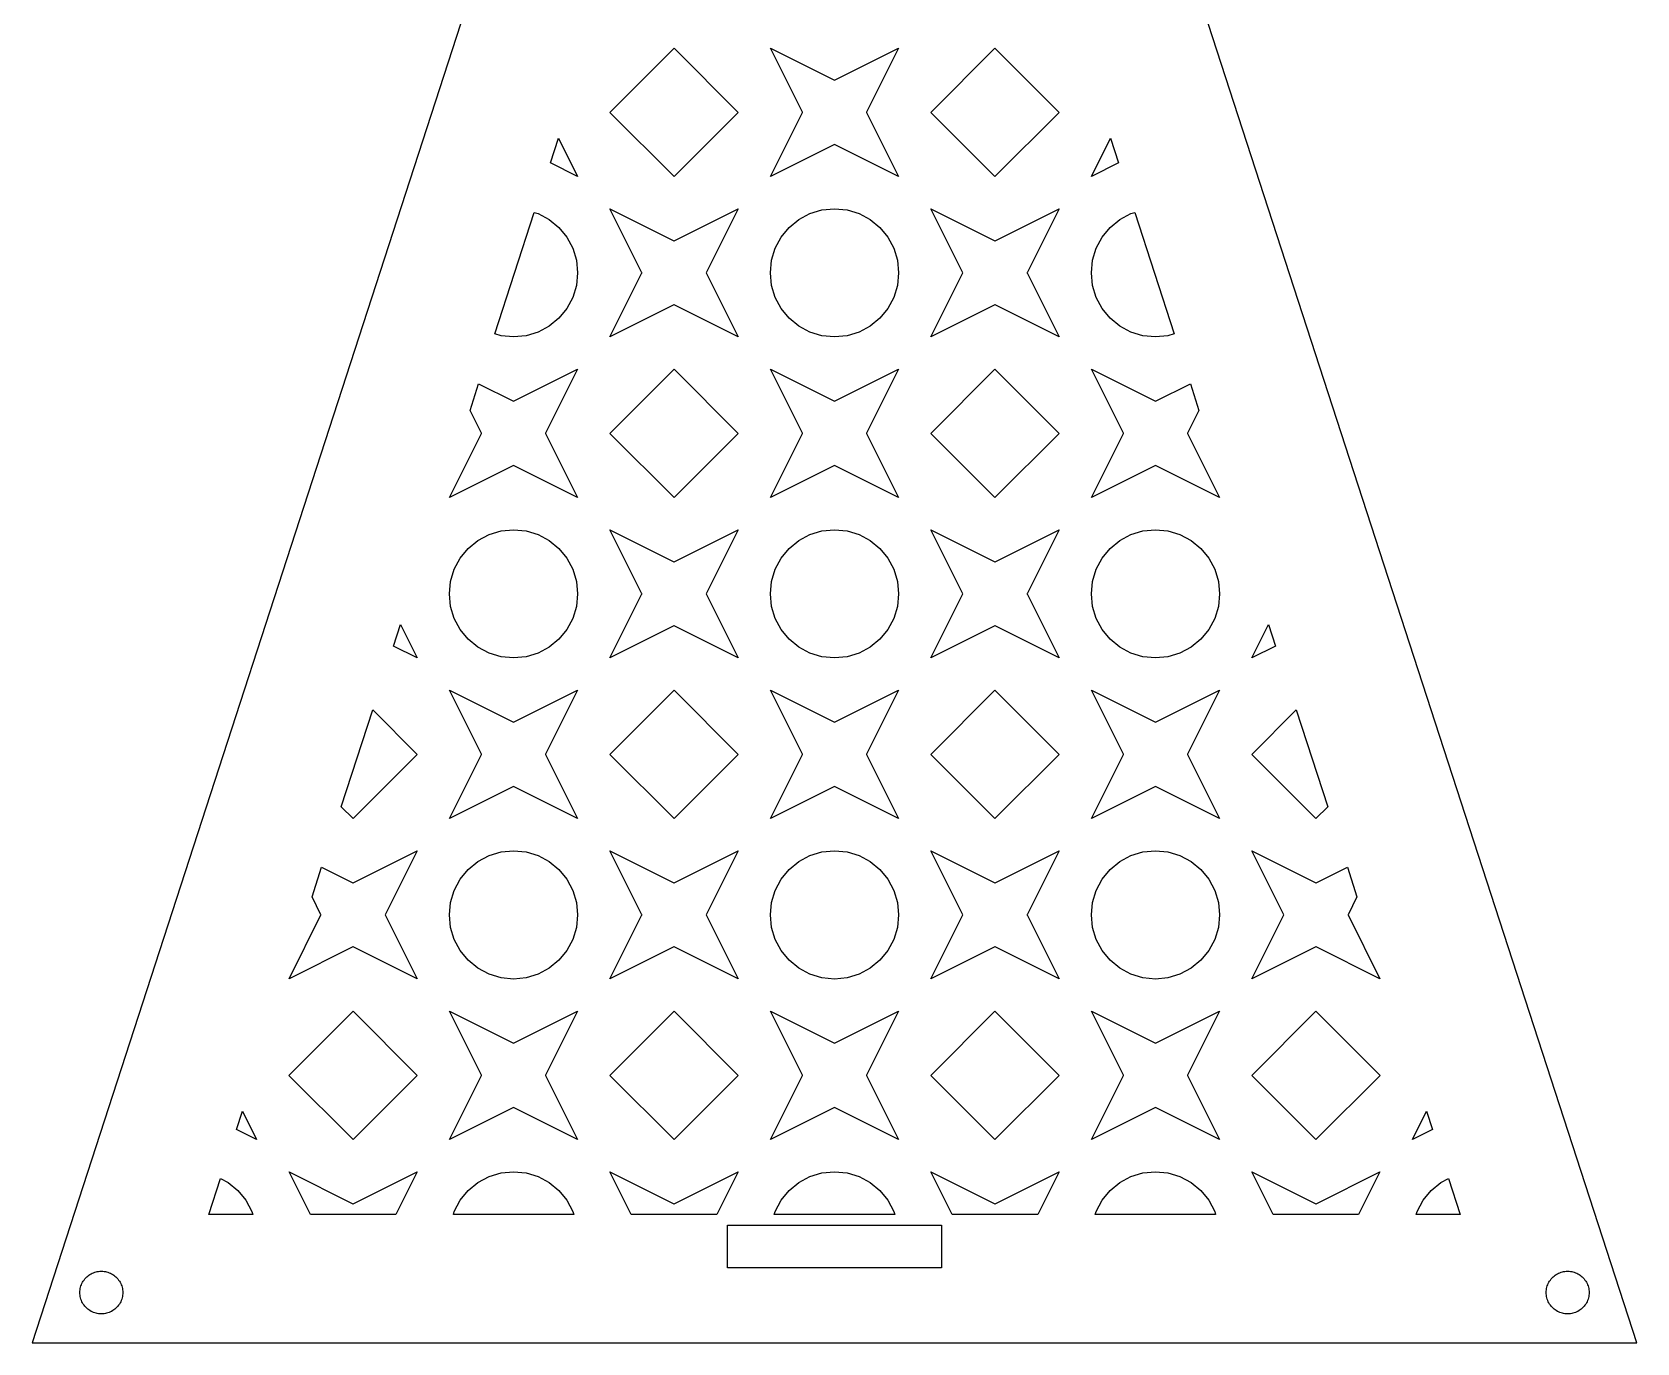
# Model space of a CAD drawing. Header units: metres. Extents: x -75 to 75, y 0 to 231.
# Drawn here: x -75 to 75, y 0 to 122.5 of the extents above; entities that cross this region are included whole.
import ezdxf

# ---------------------------------------------------------------- set-up
doc = ezdxf.new("R2010")
doc.units = ezdxf.units.M

msp = doc.modelspace()

# ---------------------------------------------------------------- linework, layer by layer
for p, q in [((0, 230.826), (-75, 0)), ((75, 0), (0, 230.826)), ((-20.9912, 115), (-15, 120.991)), ((-15, 120.991), (-9.00879, 115)), ((-2.99606, 115.006), (-5.98618, 120.987)), ((-5.98618, 120.987), (-0.006409, 117.997)), ((0.006409, 117.997), (5.98618, 120.987)), ((5.98618, 120.987), (2.99606, 115.006)), ((9.00879, 115), (15, 120.991)), ((15, 120.991), (20.9912, 115)), ((-0.006409, 117.997), (-0.006409, 117.99)), ((-0.006409, 117.99), (0, 117.993)), ((0, 117.993), (0.006409, 117.99)), ((0.006409, 117.99), (0.006409, 117.997)), ((-15, 109.009), (-20.9912, 115)), ((-9.00879, 115), (-15, 109.009)), ((-5.98618, 109.013), (-2.99606, 114.994)), ((-2.98965, 115.006), (-2.99606, 115.006)), ((-2.99606, 114.994), (-2.98965, 114.994)), ((-2.99286, 115), (-2.98965, 115.006)), ((-2.98965, 114.994), (-2.99286, 115)), ((2.99606, 115.006), (2.98965, 115.006)), ((2.98965, 115.006), (2.99286, 115)), ((2.99286, 115), (2.98965, 114.994)), ((2.98965, 114.994), (2.99606, 114.994)), ((2.99606, 114.994), (5.98618, 109.013)), ((15, 109.009), (9.00879, 115)), ((20.9912, 115), (15, 109.009)), ((-26.5498, 110.281), (-25.8007, 112.587)), ((-25.8007, 112.587), (-24.0138, 109.013)), ((24.0138, 109.013), (25.8007, 112.587)), ((25.8007, 112.587), (26.5498, 110.281)), ((-0.006409, 112.003), (-5.98618, 109.013)), ((0, 112.007), (-0.006409, 112.01)), ((-0.006409, 112.01), (-0.006409, 112.003)), ((0.006409, 112.01), (0, 112.007)), ((0.006409, 112.003), (0.006409, 112.01)), ((5.98618, 109.013), (0.006409, 112.003)), ((-24.0138, 109.013), (-26.5498, 110.281)), ((26.5498, 110.281), (24.0138, 109.013)), ((-31.744, 94.2955), (-28.0567, 105.644)), ((-28.0567, 105.644), (-27.7071, 105.538)), ((-27.7071, 105.538), (-26.6698, 104.983)), ((-17.9965, 100.006), (-20.9866, 105.986)), ((-20.9866, 105.986), (-15.0064, 102.996)), ((-14.9936, 102.996), (-9.01337, 105.986)), ((-9.01337, 105.986), (-12.0035, 100.006)), ((-3.32977, 104.984), (-2.29294, 105.538)), ((-2.29294, 105.538), (-1.16959, 105.878)), ((-1.16959, 105.878), (0, 105.993)), ((0, 105.993), (1.16959, 105.879)), ((1.16959, 105.879), (2.29294, 105.538)), ((2.29294, 105.538), (3.33023, 104.983)), ((12.0035, 100.006), (9.01337, 105.986)), ((9.01337, 105.986), (14.9936, 102.996)), ((15.0064, 102.996), (20.9866, 105.986)), ((20.9866, 105.986), (17.9965, 100.006)), ((26.6702, 104.984), (27.7071, 105.538)), ((27.7071, 105.538), (28.0568, 105.644)), ((28.0568, 105.644), (31.7438, 94.296)), ((-26.6698, 104.983), (-25.762, 104.238)), ((-25.762, 104.238), (-25.0159, 103.329)), ((-4.98367, 103.33), (-4.23798, 104.238)), ((-4.23798, 104.238), (-3.32977, 104.984)), ((3.33023, 104.983), (4.23798, 104.238)), ((4.23798, 104.238), (4.98413, 103.329)), ((25.0163, 103.33), (25.762, 104.238)), ((25.762, 104.238), (26.6702, 104.984)), ((-25.0159, 103.329), (-24.4624, 102.293)), ((-24.4624, 102.293), (-24.1219, 101.17)), ((-15.0064, 102.996), (-15.0064, 102.99)), ((-15.0064, 102.99), (-15, 102.993)), ((-15, 102.993), (-14.9936, 102.99)), ((-14.9936, 102.99), (-14.9936, 102.996)), ((-5.87906, 101.17), (-5.53757, 102.293)), ((-5.53757, 102.293), (-4.98367, 103.33)), ((4.98413, 103.329), (5.53757, 102.293)), ((5.53757, 102.293), (5.87814, 101.17)), ((14.9936, 102.996), (14.9936, 102.99)), ((14.9936, 102.99), (15, 102.993)), ((15, 102.993), (15.0064, 102.99)), ((15.0064, 102.99), (15.0064, 102.996)), ((24.1209, 101.17), (24.4624, 102.293)), ((24.4624, 102.293), (25.0163, 103.33)), ((-24.1219, 101.17), (-24.0065, 99.9995)), ((-5.9935, 100), (-5.87906, 101.17)), ((5.87814, 101.17), (5.9935, 99.9995)), ((24.0065, 100), (24.1209, 101.17)), ((-24.0065, 99.9995), (-24.1209, 98.8304)), ((-20.9866, 94.0138), (-17.9965, 99.9936)), ((-17.9901, 100.006), (-17.9965, 100.006)), ((-17.9965, 99.9936), (-17.9901, 99.9936)), ((-17.9933, 100), (-17.9901, 100.006)), ((-17.9901, 99.9936), (-17.9933, 100)), ((-12.0035, 100.006), (-12.0099, 100.006)), ((-12.0099, 100.006), (-12.0067, 100)), ((-12.0067, 100), (-12.0099, 99.9936)), ((-12.0099, 99.9936), (-12.0035, 99.9936)), ((-12.0035, 99.9936), (-9.01337, 94.0138)), ((-5.87814, 98.8304), (-5.9935, 100)), ((5.9935, 99.9995), (5.87906, 98.8304)), ((9.01337, 94.0138), (12.0035, 99.9936)), ((12.0099, 100.006), (12.0035, 100.006)), ((12.0035, 99.9936), (12.0099, 99.9936)), ((12.0067, 100), (12.0099, 100.006)), ((12.0099, 99.9936), (12.0067, 100)), ((17.9965, 100.006), (17.9901, 100.006)), ((17.9901, 100.006), (17.9933, 100)), ((17.9933, 100), (17.9901, 99.9936)), ((17.9901, 99.9936), (17.9965, 99.9936)), ((17.9965, 99.9936), (20.9866, 94.0138)), ((24.1219, 98.8304), (24.0065, 100)), ((-24.4624, 97.7071), (-25.0168, 96.6698)), ((-24.1209, 98.8304), (-24.4624, 97.7071)), ((-5.53757, 97.7071), (-5.87814, 98.8304)), ((-4.98413, 96.6707), (-5.53757, 97.7071)), ((5.53757, 97.7071), (4.98322, 96.6698)), ((5.87906, 98.8304), (5.53757, 97.7071)), ((24.4624, 97.7071), (24.1219, 98.8304)), ((25.0159, 96.6707), (24.4624, 97.7071)), ((-25.0168, 96.6698), (-25.762, 95.762)), ((-15.0064, 97.0039), (-20.9866, 94.0138)), ((-15, 97.0071), (-15.0064, 97.0103)), ((-15.0064, 97.0103), (-15.0064, 97.0039)), ((-14.9936, 97.0103), (-15, 97.0071)), ((-14.9936, 97.0039), (-14.9936, 97.0103)), ((-9.01337, 94.0138), (-14.9936, 97.0039)), ((-4.23798, 95.762), (-4.98413, 96.6707)), ((4.98322, 96.6698), (4.23798, 95.762)), ((14.9936, 97.0039), (9.01337, 94.0138)), ((15, 97.0071), (14.9936, 97.0103)), ((14.9936, 97.0103), (14.9936, 97.0039)), ((15.0064, 97.0103), (15, 97.0071)), ((15.0064, 97.0039), (15.0064, 97.0103)), ((20.9866, 94.0138), (15.0064, 97.0039)), ((25.762, 95.762), (25.0159, 96.6707)), ((-26.6702, 95.0163), (-27.7071, 94.4624)), ((-25.762, 95.762), (-26.6702, 95.0163)), ((-3.33023, 95.0168), (-4.23798, 95.762)), ((-2.29294, 94.4624), (-3.33023, 95.0168)), ((3.32977, 95.0163), (2.29294, 94.4624)), ((4.23798, 95.762), (3.32977, 95.0163)), ((26.6698, 95.0168), (25.762, 95.762)), ((27.7071, 94.4624), (26.6698, 95.0168)), ((-31.1696, 94.1209), (-31.744, 94.2955)), ((-30, 94.0065), (-31.1696, 94.1209)), ((-28.8304, 94.1219), (-30, 94.0065)), ((-27.7071, 94.4624), (-28.8304, 94.1219)), ((-1.16959, 94.1209), (-2.29294, 94.4624)), ((0, 94.0065), (-1.16959, 94.1209)), ((1.16959, 94.1219), (0, 94.0065)), ((2.29294, 94.4624), (1.16959, 94.1219)), ((28.8304, 94.1209), (27.7071, 94.4624)), ((30, 94.0065), (28.8304, 94.1209)), ((31.1696, 94.1219), (30, 94.0065)), ((31.7438, 94.296), (31.1696, 94.1219)), ((-29.9936, 87.9965), (-24.0138, 90.9866)), ((-24.0138, 90.9866), (-27.0039, 85.0064)), ((-20.9912, 85), (-15, 90.9912)), ((-15, 90.9912), (-9.00879, 85)), ((-2.99606, 85.0064), (-5.98618, 90.9866)), ((-5.98618, 90.9866), (-0.006409, 87.9965)), ((0.006409, 87.9965), (5.98618, 90.9866)), ((5.98618, 90.9866), (2.99606, 85.0064)), ((9.00879, 85), (15, 90.9912)), ((15, 90.9912), (20.9912, 85)), ((27.0039, 85.0064), (24.0138, 90.9866)), ((24.0138, 90.9866), (29.9936, 87.9965)), ((-34.0665, 87.1474), (-33.2617, 89.6243)), ((-33.2617, 89.6243), (-30.0064, 87.9965)), ((30.0064, 87.9965), (33.2617, 89.6243)), ((33.2617, 89.6243), (34.0665, 87.1474)), ((-32.9961, 85.0064), (-34.0665, 87.1474)), ((-30.0064, 87.9965), (-30.0064, 87.9901)), ((-30.0064, 87.9901), (-30, 87.9933)), ((-30, 87.9933), (-29.9936, 87.9901)), ((-29.9936, 87.9901), (-29.9936, 87.9965)), ((-0.006409, 87.9965), (-0.006409, 87.9901)), ((-0.006409, 87.9901), (0, 87.9933)), ((0, 87.9933), (0.006409, 87.9901)), ((0.006409, 87.9901), (0.006409, 87.9965)), ((29.9936, 87.9965), (29.9936, 87.9901)), ((29.9936, 87.9901), (30, 87.9933)), ((30, 87.9933), (30.0064, 87.9901)), ((30.0064, 87.9901), (30.0064, 87.9965)), ((34.0665, 87.1474), (32.9961, 85.0064)), ((-35.9862, 79.0134), (-32.9961, 84.9936)), ((-32.9897, 85.0064), (-32.9961, 85.0064)), ((-32.9961, 84.9936), (-32.9897, 84.9936)), ((-32.9929, 85), (-32.9897, 85.0064)), ((-32.9897, 84.9936), (-32.9929, 85)), ((-27.0039, 85.0064), (-27.0103, 85.0064)), ((-27.0103, 85.0064), (-27.0071, 85)), ((-27.0071, 85), (-27.0103, 84.9936)), ((-27.0103, 84.9936), (-27.0039, 84.9936)), ((-27.0039, 84.9936), (-24.0138, 79.0134)), ((-15, 79.0088), (-20.9912, 85)), ((-9.00879, 85), (-15, 79.0088)), ((-5.98618, 79.0134), (-2.99606, 84.9936)), ((-2.98965, 85.0064), (-2.99606, 85.0064)), ((-2.99606, 84.9936), (-2.98965, 84.9936)), ((-2.99286, 85), (-2.98965, 85.0064)), ((-2.98965, 84.9936), (-2.99286, 85)), ((2.99606, 85.0064), (2.98965, 85.0064)), ((2.98965, 85.0064), (2.99286, 85)), ((2.99286, 85), (2.98965, 84.9936)), ((2.98965, 84.9936), (2.99606, 84.9936)), ((2.99606, 84.9936), (5.98618, 79.0134)), ((15, 79.0088), (9.00879, 85)), ((20.9912, 85), (15, 79.0088)), ((24.0138, 79.0134), (27.0039, 84.9936)), ((27.0103, 85.0064), (27.0039, 85.0064)), ((27.0039, 84.9936), (27.0103, 84.9936)), ((27.0071, 85), (27.0103, 85.0064)), ((27.0103, 84.9936), (27.0071, 85)), ((32.9961, 85.0064), (32.9897, 85.0064)), ((32.9897, 85.0064), (32.9929, 85)), ((32.9929, 85), (32.9897, 84.9936)), ((32.9897, 84.9936), (32.9961, 84.9936)), ((32.9961, 84.9936), (35.9862, 79.0134)), ((-30.0064, 82.0035), (-35.9862, 79.0134)), ((-30, 82.0067), (-30.0064, 82.0099)), ((-30.0064, 82.0099), (-30.0064, 82.0035)), ((-29.9936, 82.0099), (-30, 82.0067)), ((-29.9936, 82.0035), (-29.9936, 82.0099)), ((-24.0138, 79.0134), (-29.9936, 82.0035)), ((-0.006409, 82.0035), (-5.98618, 79.0134)), ((0, 82.0067), (-0.006409, 82.0099)), ((-0.006409, 82.0099), (-0.006409, 82.0035)), ((0.006409, 82.0099), (0, 82.0067)), ((0.006409, 82.0035), (0.006409, 82.0099)), ((5.98618, 79.0134), (0.006409, 82.0035)), ((29.9936, 82.0035), (24.0138, 79.0134)), ((30, 82.0067), (29.9936, 82.0099)), ((29.9936, 82.0099), (29.9936, 82.0035)), ((30.0064, 82.0099), (30, 82.0067)), ((30.0064, 82.0035), (30.0064, 82.0099)), ((35.9862, 79.0134), (30.0064, 82.0035)), ((-33.3298, 74.9837), (-32.2929, 75.5376)), ((-32.2929, 75.5376), (-31.1696, 75.8781)), ((-31.1696, 75.8781), (-30, 75.9935)), ((-30, 75.9935), (-28.8304, 75.8791)), ((-28.8304, 75.8791), (-27.7071, 75.5376)), ((-27.7071, 75.5376), (-26.6698, 74.9832)), ((-17.9965, 70.0064), (-20.9866, 75.9862)), ((-20.9866, 75.9862), (-15.0064, 72.9961)), ((-14.9936, 72.9961), (-9.01337, 75.9862)), ((-9.01337, 75.9862), (-12.0035, 70.0064)), ((-3.32977, 74.9837), (-2.29294, 75.5376)), ((-2.29294, 75.5376), (-1.16959, 75.8781)), ((-1.16959, 75.8781), (0, 75.9935)), ((0, 75.9935), (1.16959, 75.8791)), ((1.16959, 75.8791), (2.29294, 75.5376)), ((2.29294, 75.5376), (3.33023, 74.9832)), ((12.0035, 70.0064), (9.01337, 75.9862)), ((9.01337, 75.9862), (14.9936, 72.9961)), ((15.0064, 72.9961), (20.9866, 75.9862)), ((20.9866, 75.9862), (17.9965, 70.0064)), ((26.6702, 74.9837), (27.7071, 75.5376)), ((27.7071, 75.5376), (28.8304, 75.8781)), ((28.8304, 75.8781), (30, 75.9935)), ((30, 75.9935), (31.1696, 75.8791)), ((31.1696, 75.8791), (32.2929, 75.5376)), ((32.2929, 75.5376), (33.3302, 74.9832)), ((-34.9837, 73.3298), (-34.238, 74.238)), ((-34.238, 74.238), (-33.3298, 74.9837)), ((-26.6698, 74.9832), (-25.762, 74.238)), ((-25.762, 74.238), (-25.0159, 73.3293)), ((-4.98367, 73.3298), (-4.23798, 74.238)), ((-4.23798, 74.238), (-3.32977, 74.9837)), ((3.33023, 74.9832), (4.23798, 74.238)), ((4.23798, 74.238), (4.98413, 73.3293)), ((25.0163, 73.3298), (25.762, 74.238)), ((25.762, 74.238), (26.6702, 74.9837)), ((33.3302, 74.9832), (34.238, 74.238)), ((34.238, 74.238), (34.9841, 73.3293)), ((-35.8791, 71.1696), (-35.5376, 72.2929)), ((-35.5376, 72.2929), (-34.9837, 73.3298)), ((-25.0159, 73.3293), (-24.4624, 72.2929)), ((-24.4624, 72.2929), (-24.1219, 71.1696)), ((-15.0064, 72.9961), (-15.0064, 72.9897)), ((-15.0064, 72.9897), (-15, 72.9929)), ((-15, 72.9929), (-14.9936, 72.9897)), ((-14.9936, 72.9897), (-14.9936, 72.9961)), ((-5.87906, 71.1696), (-5.53757, 72.2929)), ((-5.53757, 72.2929), (-4.98367, 73.3298)), ((4.98413, 73.3293), (5.53757, 72.2929)), ((5.53757, 72.2929), (5.87814, 71.1696)), ((14.9936, 72.9961), (14.9936, 72.9897)), ((14.9936, 72.9897), (15, 72.9929)), ((15, 72.9929), (15.0064, 72.9897)), ((15.0064, 72.9897), (15.0064, 72.9961)), ((24.1209, 71.1696), (24.4624, 72.2929)), ((24.4624, 72.2929), (25.0163, 73.3298)), ((34.9841, 73.3293), (35.5376, 72.2929)), ((35.5376, 72.2929), (35.8781, 71.1696)), ((-35.9935, 70.0005), (-35.8791, 71.1696)), ((-24.1219, 71.1696), (-24.0065, 69.9995)), ((-5.9935, 70.0005), (-5.87906, 71.1696)), ((5.87814, 71.1696), (5.9935, 69.9995)), ((24.0065, 70.0005), (24.1209, 71.1696)), ((35.8781, 71.1696), (35.9935, 69.9995)), ((-35.8781, 68.8304), (-35.9935, 70.0005)), ((-24.0065, 69.9995), (-24.1209, 68.8304)), ((-20.9866, 64.0138), (-17.9965, 69.9936)), ((-17.9901, 70.0064), (-17.9965, 70.0064)), ((-17.9965, 69.9936), (-17.9901, 69.9936)), ((-17.9933, 70), (-17.9901, 70.0064)), ((-17.9901, 69.9936), (-17.9933, 70)), ((-12.0035, 70.0064), (-12.0099, 70.0064)), ((-12.0099, 70.0064), (-12.0067, 70)), ((-12.0067, 70), (-12.0099, 69.9936)), ((-12.0099, 69.9936), (-12.0035, 69.9936)), ((-12.0035, 69.9936), (-9.01337, 64.0138)), ((-5.87814, 68.8304), (-5.9935, 70.0005)), ((5.9935, 69.9995), (5.87906, 68.8304)), ((9.01337, 64.0138), (12.0035, 69.9936)), ((12.0099, 70.0064), (12.0035, 70.0064)), ((12.0035, 69.9936), (12.0099, 69.9936)), ((12.0067, 70), (12.0099, 70.0064)), ((12.0099, 69.9936), (12.0067, 70)), ((17.9965, 70.0064), (17.9901, 70.0064)), ((17.9901, 70.0064), (17.9933, 70)), ((17.9933, 70), (17.9901, 69.9936)), ((17.9901, 69.9936), (17.9965, 69.9936)), ((17.9965, 69.9936), (20.9866, 64.0138)), ((24.1219, 68.8304), (24.0065, 70.0005)), ((35.9935, 69.9995), (35.8791, 68.8304)), ((-35.5376, 67.7071), (-35.8781, 68.8304)), ((-34.9841, 66.6707), (-35.5376, 67.7071)), ((-24.4624, 67.7071), (-25.0168, 66.6698)), ((-24.1209, 68.8304), (-24.4624, 67.7071)), ((-5.53757, 67.7071), (-5.87814, 68.8304)), ((-4.98413, 66.6707), (-5.53757, 67.7071)), ((5.53757, 67.7071), (4.98322, 66.6698)), ((5.87906, 68.8304), (5.53757, 67.7071)), ((24.4624, 67.7071), (24.1219, 68.8304)), ((25.0159, 66.6707), (24.4624, 67.7071)), ((35.5376, 67.7071), (34.9832, 66.6698)), ((35.8791, 68.8304), (35.5376, 67.7071)), ((-41.224, 65.1191), (-40.571, 67.1288)), ((-40.571, 67.1288), (-39.0134, 64.0138)), ((-34.238, 65.762), (-34.9841, 66.6707)), ((-25.0168, 66.6698), (-25.762, 65.762)), ((-15.0064, 67.0039), (-20.9866, 64.0138)), ((-15, 67.0071), (-15.0064, 67.0103)), ((-15.0064, 67.0103), (-15.0064, 67.0039)), ((-14.9936, 67.0103), (-15, 67.0071)), ((-14.9936, 67.0039), (-14.9936, 67.0103)), ((-9.01337, 64.0138), (-14.9936, 67.0039)), ((-4.23798, 65.762), (-4.98413, 66.6707)), ((4.98322, 66.6698), (4.23798, 65.762)), ((14.9936, 67.0039), (9.01337, 64.0138)), ((15, 67.0071), (14.9936, 67.0103)), ((14.9936, 67.0103), (14.9936, 67.0039)), ((15.0064, 67.0103), (15, 67.0071)), ((15.0064, 67.0039), (15.0064, 67.0103)), ((20.9866, 64.0138), (15.0064, 67.0039)), ((25.762, 65.762), (25.0159, 66.6707)), ((34.9832, 66.6698), (34.238, 65.762)), ((39.0134, 64.0138), (40.571, 67.1288)), ((40.571, 67.1288), (41.224, 65.1191)), ((-39.0134, 64.0138), (-41.224, 65.1191)), ((-33.3302, 65.0168), (-34.238, 65.762)), ((-32.2929, 64.4624), (-33.3302, 65.0168)), ((-26.6702, 65.0163), (-27.7071, 64.4624)), ((-25.762, 65.762), (-26.6702, 65.0163)), ((-3.33023, 65.0168), (-4.23798, 65.762)), ((-2.29294, 64.4624), (-3.33023, 65.0168)), ((3.32977, 65.0163), (2.29294, 64.4624)), ((4.23798, 65.762), (3.32977, 65.0163)), ((26.6698, 65.0168), (25.762, 65.762)), ((27.7071, 64.4624), (26.6698, 65.0168)), ((33.3298, 65.0163), (32.2929, 64.4624)), ((34.238, 65.762), (33.3298, 65.0163)), ((41.224, 65.1191), (39.0134, 64.0138)), ((-31.1696, 64.1209), (-32.2929, 64.4624)), ((-30, 64.0065), (-31.1696, 64.1209)), ((-28.8304, 64.1219), (-30, 64.0065)), ((-27.7071, 64.4624), (-28.8304, 64.1219)), ((-1.16959, 64.1209), (-2.29294, 64.4624)), ((0, 64.0065), (-1.16959, 64.1209)), ((1.16959, 64.1219), (0, 64.0065)), ((2.29294, 64.4624), (1.16959, 64.1219)), ((28.8304, 64.1209), (27.7071, 64.4624)), ((30, 64.0065), (28.8304, 64.1209)), ((31.1696, 64.1219), (30, 64.0065)), ((32.2929, 64.4624), (31.1696, 64.1219)), ((-32.9961, 55.0064), (-35.9862, 60.9866)), ((-35.9862, 60.9866), (-30.0064, 57.9965)), ((-29.9936, 57.9965), (-24.0138, 60.9866)), ((-24.0138, 60.9866), (-27.0039, 55.0064)), ((-20.9912, 55), (-15, 60.9912)), ((-15, 60.9912), (-9.00879, 55)), ((-2.99606, 55.0064), (-5.98618, 60.9866)), ((-5.98618, 60.9866), (-0.006409, 57.9965)), ((0.006409, 57.9965), (5.98618, 60.9866)), ((5.98618, 60.9866), (2.99606, 55.0064)), ((9.00879, 55), (15, 60.9912)), ((15, 60.9912), (20.9912, 55)), ((27.0039, 55.0064), (24.0138, 60.9866)), ((24.0138, 60.9866), (29.9936, 57.9965)), ((30.0064, 57.9965), (35.9862, 60.9866)), ((35.9862, 60.9866), (32.9961, 55.0064)), ((-46.1008, 50.1096), (-43.1623, 59.1535)), ((-43.1623, 59.1535), (-39.0088, 55)), ((39.0088, 55), (43.1623, 59.1535)), ((43.1623, 59.1535), (46.1008, 50.1096)), ((-30.0064, 57.9965), (-30.0064, 57.9901)), ((-30.0064, 57.9901), (-30, 57.9933)), ((-30, 57.9933), (-29.9936, 57.9901)), ((-29.9936, 57.9901), (-29.9936, 57.9965)), ((-0.006409, 57.9965), (-0.006409, 57.9901)), ((-0.006409, 57.9901), (0, 57.9933)), ((0, 57.9933), (0.006409, 57.9901)), ((0.006409, 57.9901), (0.006409, 57.9965)), ((29.9936, 57.9965), (29.9936, 57.9901)), ((29.9936, 57.9901), (30, 57.9933)), ((30, 57.9933), (30.0064, 57.9901)), ((30.0064, 57.9901), (30.0064, 57.9965)), ((-39.0088, 55), (-45, 49.0088)), ((-35.9862, 49.0134), (-32.9961, 54.9936)), ((-32.9897, 55.0064), (-32.9961, 55.0064)), ((-32.9961, 54.9936), (-32.9897, 54.9936)), ((-32.9929, 55), (-32.9897, 55.0064)), ((-32.9897, 54.9936), (-32.9929, 55)), ((-27.0039, 55.0064), (-27.0103, 55.0064)), ((-27.0103, 55.0064), (-27.0071, 55)), ((-27.0071, 55), (-27.0103, 54.9936)), ((-27.0103, 54.9936), (-27.0039, 54.9936)), ((-27.0039, 54.9936), (-24.0138, 49.0134)), ((-15, 49.0088), (-20.9912, 55)), ((-9.00879, 55), (-15, 49.0088)), ((-5.98618, 49.0134), (-2.99606, 54.9936)), ((-2.98965, 55.0064), (-2.99606, 55.0064)), ((-2.99606, 54.9936), (-2.98965, 54.9936)), ((-2.99286, 55), (-2.98965, 55.0064)), ((-2.98965, 54.9936), (-2.99286, 55)), ((2.99606, 55.0064), (2.98965, 55.0064)), ((2.98965, 55.0064), (2.99286, 55)), ((2.99286, 55), (2.98965, 54.9936)), ((2.98965, 54.9936), (2.99606, 54.9936)), ((2.99606, 54.9936), (5.98618, 49.0134)), ((15, 49.0088), (9.00879, 55)), ((20.9912, 55), (15, 49.0088)), ((24.0138, 49.0134), (27.0039, 54.9936)), ((27.0103, 55.0064), (27.0039, 55.0064)), ((27.0039, 54.9936), (27.0103, 54.9936)), ((27.0071, 55), (27.0103, 55.0064)), ((27.0103, 54.9936), (27.0071, 55)), ((32.9961, 55.0064), (32.9897, 55.0064)), ((32.9897, 55.0064), (32.9929, 55)), ((32.9929, 55), (32.9897, 54.9936)), ((32.9897, 54.9936), (32.9961, 54.9936)), ((32.9961, 54.9936), (35.9862, 49.0134)), ((45, 49.0088), (39.0088, 55)), ((-30.0064, 52.0035), (-35.9862, 49.0134)), ((-30, 52.0067), (-30.0064, 52.0099)), ((-30.0064, 52.0099), (-30.0064, 52.0035)), ((-29.9936, 52.0099), (-30, 52.0067)), ((-29.9936, 52.0035), (-29.9936, 52.0099)), ((-24.0138, 49.0134), (-29.9936, 52.0035)), ((-0.006409, 52.0035), (-5.98618, 49.0134)), ((0, 52.0067), (-0.006409, 52.0099)), ((-0.006409, 52.0099), (-0.006409, 52.0035)), ((0.006409, 52.0099), (0, 52.0067)), ((0.006409, 52.0035), (0.006409, 52.0099)), ((5.98618, 49.0134), (0.006409, 52.0035)), ((29.9936, 52.0035), (24.0138, 49.0134)), ((30, 52.0067), (29.9936, 52.0099)), ((29.9936, 52.0099), (29.9936, 52.0035)), ((30.0064, 52.0099), (30, 52.0067)), ((30.0064, 52.0035), (30.0064, 52.0099)), ((35.9862, 49.0134), (30.0064, 52.0035)), ((-45, 49.0088), (-46.1008, 50.1096)), ((46.1008, 50.1096), (45, 49.0088)), ((-44.9936, 42.9961), (-39.0134, 45.9862)), ((-39.0134, 45.9862), (-42.0035, 40.0064)), ((-33.3298, 44.9837), (-32.2929, 45.5376)), ((-32.2929, 45.5376), (-31.1696, 45.8781)), ((-31.1696, 45.8781), (-30, 45.9935)), ((-30, 45.9935), (-28.8304, 45.8791)), ((-28.8304, 45.8791), (-27.7071, 45.5376)), ((-27.7071, 45.5376), (-26.6698, 44.9832)), ((-17.9965, 40.0064), (-20.9866, 45.9862)), ((-20.9866, 45.9862), (-15.0064, 42.9961)), ((-14.9936, 42.9961), (-9.01337, 45.9862)), ((-9.01337, 45.9862), (-12.0035, 40.0064)), ((-3.32977, 44.9837), (-2.29294, 45.5376)), ((-2.29294, 45.5376), (-1.16959, 45.8781)), ((-1.16959, 45.8781), (0, 45.9935)), ((0, 45.9935), (1.16959, 45.8791)), ((1.16959, 45.8791), (2.29294, 45.5376)), ((2.29294, 45.5376), (3.33023, 44.9832)), ((12.0035, 40.0064), (9.01337, 45.9862)), ((9.01337, 45.9862), (14.9936, 42.9961)), ((15.0064, 42.9961), (20.9866, 45.9862)), ((20.9866, 45.9862), (17.9965, 40.0064)), ((26.6702, 44.9837), (27.7071, 45.5376)), ((27.7071, 45.5376), (28.8304, 45.8781)), ((28.8304, 45.8781), (30, 45.9935)), ((30, 45.9935), (31.1696, 45.8791)), ((31.1696, 45.8791), (32.2929, 45.5376)), ((32.2929, 45.5376), (33.3302, 44.9832)), ((42.0035, 40.0064), (39.0134, 45.9862)), ((39.0134, 45.9862), (44.9936, 42.9961)), ((-48.8373, 41.6878), (-47.9362, 44.461)), ((-47.9362, 44.461), (-45.0064, 42.9961)), ((-34.9837, 43.3298), (-34.238, 44.238)), ((-34.238, 44.238), (-33.3298, 44.9837)), ((-26.6698, 44.9832), (-25.762, 44.238)), ((-25.762, 44.238), (-25.0159, 43.3293)), ((-4.98367, 43.3298), (-4.23798, 44.238)), ((-4.23798, 44.238), (-3.32977, 44.9837)), ((3.33023, 44.9832), (4.23798, 44.238)), ((4.23798, 44.238), (4.98413, 43.3293)), ((25.0163, 43.3298), (25.762, 44.238)), ((25.762, 44.238), (26.6702, 44.9837)), ((33.3302, 44.9832), (34.238, 44.238)), ((34.238, 44.238), (34.9841, 43.3293)), ((45.0064, 42.9961), (47.9362, 44.461)), ((47.9362, 44.461), (48.8373, 41.6878)), ((-45.0064, 42.9961), (-45.0064, 42.9897)), ((-45.0064, 42.9897), (-45, 42.9929)), ((-45, 42.9929), (-44.9936, 42.9897)), ((-44.9936, 42.9897), (-44.9936, 42.9961)), ((-35.8791, 41.1696), (-35.5376, 42.2929)), ((-35.5376, 42.2929), (-34.9837, 43.3298)), ((-25.0159, 43.3293), (-24.4624, 42.2929)), ((-24.4624, 42.2929), (-24.1219, 41.1696)), ((-15.0064, 42.9961), (-15.0064, 42.9897)), ((-15.0064, 42.9897), (-15, 42.9929)), ((-15, 42.9929), (-14.9936, 42.9897)), ((-14.9936, 42.9897), (-14.9936, 42.9961)), ((-5.87906, 41.1696), (-5.53757, 42.2929)), ((-5.53757, 42.2929), (-4.98367, 43.3298)), ((4.98413, 43.3293), (5.53757, 42.2929)), ((5.53757, 42.2929), (5.87814, 41.1696)), ((14.9936, 42.9961), (14.9936, 42.9897)), ((14.9936, 42.9897), (15, 42.9929)), ((15, 42.9929), (15.0064, 42.9897)), ((15.0064, 42.9897), (15.0064, 42.9961)), ((24.1209, 41.1696), (24.4624, 42.2929)), ((24.4624, 42.2929), (25.0163, 43.3298)), ((34.9841, 43.3293), (35.5376, 42.2929)), ((35.5376, 42.2929), (35.8781, 41.1696)), ((44.9936, 42.9961), (44.9936, 42.9897)), ((44.9936, 42.9897), (45, 42.9929)), ((45, 42.9929), (45.0064, 42.9897)), ((45.0064, 42.9897), (45.0064, 42.9961)), ((-47.9965, 40.0064), (-48.8373, 41.6878)), ((-35.9935, 40.0005), (-35.8791, 41.1696)), ((-24.1219, 41.1696), (-24.0065, 39.9995)), ((-5.9935, 40.0005), (-5.87906, 41.1696)), ((5.87814, 41.1696), (5.9935, 39.9995)), ((24.0065, 40.0005), (24.1209, 41.1696)), ((35.8781, 41.1696), (35.9935, 39.9995)), ((48.8373, 41.6878), (47.9965, 40.0064)), ((-50.9866, 34.0138), (-47.9965, 39.9936)), ((-47.9901, 40.0064), (-47.9965, 40.0064)), ((-47.9965, 39.9936), (-47.9901, 39.9936)), ((-47.9933, 40), (-47.9901, 40.0064)), ((-47.9901, 39.9936), (-47.9933, 40)), ((-42.0035, 40.0064), (-42.0099, 40.0064)), ((-42.0099, 40.0064), (-42.0067, 40)), ((-42.0067, 40), (-42.0099, 39.9936)), ((-42.0099, 39.9936), (-42.0035, 39.9936)), ((-42.0035, 39.9936), (-39.0134, 34.0138)), ((-35.8781, 38.8304), (-35.9935, 40.0005)), ((-24.0065, 39.9995), (-24.1209, 38.8304)), ((-20.9866, 34.0138), (-17.9965, 39.9936)), ((-17.9901, 40.0064), (-17.9965, 40.0064)), ((-17.9965, 39.9936), (-17.9901, 39.9936)), ((-17.9933, 40), (-17.9901, 40.0064)), ((-17.9901, 39.9936), (-17.9933, 40)), ((-12.0035, 40.0064), (-12.0099, 40.0064)), ((-12.0099, 40.0064), (-12.0067, 40)), ((-12.0067, 40), (-12.0099, 39.9936)), ((-12.0099, 39.9936), (-12.0035, 39.9936)), ((-12.0035, 39.9936), (-9.01337, 34.0138)), ((-5.87814, 38.8304), (-5.9935, 40.0005)), ((5.9935, 39.9995), (5.87906, 38.8304)), ((9.01337, 34.0138), (12.0035, 39.9936)), ((12.0099, 40.0064), (12.0035, 40.0064)), ((12.0035, 39.9936), (12.0099, 39.9936)), ((12.0067, 40), (12.0099, 40.0064)), ((12.0099, 39.9936), (12.0067, 40)), ((17.9965, 40.0064), (17.9901, 40.0064)), ((17.9901, 40.0064), (17.9933, 40)), ((17.9933, 40), (17.9901, 39.9936)), ((17.9901, 39.9936), (17.9965, 39.9936)), ((17.9965, 39.9936), (20.9866, 34.0138)), ((24.1219, 38.8304), (24.0065, 40.0005)), ((35.9935, 39.9995), (35.8791, 38.8304)), ((39.0134, 34.0138), (42.0035, 39.9936)), ((42.0099, 40.0064), (42.0035, 40.0064)), ((42.0035, 39.9936), (42.0099, 39.9936)), ((42.0067, 40), (42.0099, 40.0064)), ((42.0099, 39.9936), (42.0067, 40)), ((47.9965, 40.0064), (47.9901, 40.0064)), ((47.9901, 40.0064), (47.9933, 40)), ((47.9933, 40), (47.9901, 39.9936)), ((47.9901, 39.9936), (47.9965, 39.9936)), ((47.9965, 39.9936), (50.9866, 34.0138)), ((-35.5376, 37.7071), (-35.8781, 38.8304)), ((-34.9841, 36.6707), (-35.5376, 37.7071)), ((-24.4624, 37.7071), (-25.0168, 36.6698)), ((-24.1209, 38.8304), (-24.4624, 37.7071)), ((-5.53757, 37.7071), (-5.87814, 38.8304)), ((-4.98413, 36.6707), (-5.53757, 37.7071)), ((5.53757, 37.7071), (4.98322, 36.6698)), ((5.87906, 38.8304), (5.53757, 37.7071)), ((24.4624, 37.7071), (24.1219, 38.8304)), ((25.0159, 36.6707), (24.4624, 37.7071)), ((35.5376, 37.7071), (34.9832, 36.6698)), ((35.8791, 38.8304), (35.5376, 37.7071)), ((-45.0064, 37.0039), (-50.9866, 34.0138)), ((-45, 37.0071), (-45.0064, 37.0103)), ((-45.0064, 37.0103), (-45.0064, 37.0039)), ((-44.9936, 37.0103), (-45, 37.0071)), ((-44.9936, 37.0039), (-44.9936, 37.0103)), ((-39.0134, 34.0138), (-44.9936, 37.0039)), ((-34.238, 35.762), (-34.9841, 36.6707)), ((-25.0168, 36.6698), (-25.762, 35.762)), ((-15.0064, 37.0039), (-20.9866, 34.0138)), ((-15, 37.0071), (-15.0064, 37.0103)), ((-15.0064, 37.0103), (-15.0064, 37.0039)), ((-14.9936, 37.0103), (-15, 37.0071)), ((-14.9936, 37.0039), (-14.9936, 37.0103)), ((-9.01337, 34.0138), (-14.9936, 37.0039)), ((-4.23798, 35.762), (-4.98413, 36.6707)), ((4.98322, 36.6698), (4.23798, 35.762)), ((14.9936, 37.0039), (9.01337, 34.0138)), ((15, 37.0071), (14.9936, 37.0103)), ((14.9936, 37.0103), (14.9936, 37.0039)), ((15.0064, 37.0103), (15, 37.0071)), ((15.0064, 37.0039), (15.0064, 37.0103)), ((20.9866, 34.0138), (15.0064, 37.0039)), ((25.762, 35.762), (25.0159, 36.6707)), ((34.9832, 36.6698), (34.238, 35.762)), ((44.9936, 37.0039), (39.0134, 34.0138)), ((45, 37.0071), (44.9936, 37.0103)), ((44.9936, 37.0103), (44.9936, 37.0039)), ((45.0064, 37.0103), (45, 37.0071)), ((45.0064, 37.0039), (45.0064, 37.0103)), ((50.9866, 34.0138), (45.0064, 37.0039)), ((-33.3302, 35.0168), (-34.238, 35.762)), ((-32.2929, 34.4624), (-33.3302, 35.0168)), ((-26.6702, 35.0163), (-27.7071, 34.4624)), ((-25.762, 35.762), (-26.6702, 35.0163)), ((-3.33023, 35.0168), (-4.23798, 35.762)), ((-2.29294, 34.4624), (-3.33023, 35.0168)), ((3.32977, 35.0163), (2.29294, 34.4624)), ((4.23798, 35.762), (3.32977, 35.0163)), ((26.6698, 35.0168), (25.762, 35.762)), ((27.7071, 34.4624), (26.6698, 35.0168)), ((33.3298, 35.0163), (32.2929, 34.4624)), ((34.238, 35.762), (33.3298, 35.0163)), ((-31.1696, 34.1209), (-32.2929, 34.4624)), ((-30, 34.0065), (-31.1696, 34.1209)), ((-28.8304, 34.1219), (-30, 34.0065)), ((-27.7071, 34.4624), (-28.8304, 34.1219)), ((-1.16959, 34.1209), (-2.29294, 34.4624)), ((0, 34.0065), (-1.16959, 34.1209)), ((1.16959, 34.1219), (0, 34.0065)), ((2.29294, 34.4624), (1.16959, 34.1219)), ((28.8304, 34.1209), (27.7071, 34.4624)), ((30, 34.0065), (28.8304, 34.1209)), ((31.1696, 34.1219), (30, 34.0065)), ((32.2929, 34.4624), (31.1696, 34.1219)), ((-50.9912, 25), (-45, 30.9912)), ((-45, 30.9912), (-39.0088, 25)), ((-32.9961, 25.0064), (-35.9862, 30.9866)), ((-35.9862, 30.9866), (-30.0064, 27.9965)), ((-29.9936, 27.9965), (-24.0138, 30.9866)), ((-24.0138, 30.9866), (-27.0039, 25.0064)), ((-20.9912, 25), (-15, 30.9912)), ((-15, 30.9912), (-9.00879, 25)), ((-2.99606, 25.0064), (-5.98618, 30.9866)), ((-5.98618, 30.9866), (-0.006409, 27.9965)), ((0.006409, 27.9965), (5.98618, 30.9866)), ((5.98618, 30.9866), (2.99606, 25.0064)), ((9.00879, 25), (15, 30.9912)), ((15, 30.9912), (20.9912, 25)), ((27.0039, 25.0064), (24.0138, 30.9866)), ((24.0138, 30.9866), (29.9936, 27.9965)), ((30.0064, 27.9965), (35.9862, 30.9866)), ((35.9862, 30.9866), (32.9961, 25.0064)), ((39.0088, 25), (45, 30.9912)), ((45, 30.9912), (50.9912, 25)), ((-30.0064, 27.9965), (-30.0064, 27.9901)), ((-30.0064, 27.9901), (-30, 27.9933)), ((-30, 27.9933), (-29.9936, 27.9901)), ((-29.9936, 27.9901), (-29.9936, 27.9965)), ((-0.006409, 27.9965), (-0.006409, 27.9901)), ((-0.006409, 27.9901), (0, 27.9933)), ((0, 27.9933), (0.006409, 27.9901)), ((0.006409, 27.9901), (0.006409, 27.9965)), ((29.9936, 27.9965), (29.9936, 27.9901)), ((29.9936, 27.9901), (30, 27.9933)), ((30, 27.9933), (30.0064, 27.9901)), ((30.0064, 27.9901), (30.0064, 27.9965)), ((-45, 19.0088), (-50.9912, 25)), ((-39.0088, 25), (-45, 19.0088)), ((-35.9862, 19.0134), (-32.9961, 24.9936)), ((-32.9897, 25.0064), (-32.9961, 25.0064)), ((-32.9961, 24.9936), (-32.9897, 24.9936)), ((-32.9929, 25), (-32.9897, 25.0064)), ((-32.9897, 24.9936), (-32.9929, 25)), ((-27.0039, 25.0064), (-27.0103, 25.0064)), ((-27.0103, 25.0064), (-27.0071, 25)), ((-27.0071, 25), (-27.0103, 24.9936)), ((-27.0103, 24.9936), (-27.0039, 24.9936)), ((-27.0039, 24.9936), (-24.0138, 19.0134)), ((-15, 19.0088), (-20.9912, 25)), ((-9.00879, 25), (-15, 19.0088)), ((-5.98618, 19.0134), (-2.99606, 24.9936)), ((-2.98965, 25.0064), (-2.99606, 25.0064)), ((-2.99606, 24.9936), (-2.98965, 24.9936)), ((-2.99286, 25), (-2.98965, 25.0064)), ((-2.98965, 24.9936), (-2.99286, 25)), ((2.99606, 25.0064), (2.98965, 25.0064)), ((2.98965, 25.0064), (2.99286, 25)), ((2.99286, 25), (2.98965, 24.9936)), ((2.98965, 24.9936), (2.99606, 24.9936)), ((2.99606, 24.9936), (5.98618, 19.0134)), ((15, 19.0088), (9.00879, 25)), ((20.9912, 25), (15, 19.0088)), ((24.0138, 19.0134), (27.0039, 24.9936)), ((27.0103, 25.0064), (27.0039, 25.0064)), ((27.0039, 24.9936), (27.0103, 24.9936)), ((27.0071, 25), (27.0103, 25.0064)), ((27.0103, 24.9936), (27.0071, 25)), ((32.9961, 25.0064), (32.9897, 25.0064)), ((32.9897, 25.0064), (32.9929, 25)), ((32.9929, 25), (32.9897, 24.9936)), ((32.9897, 24.9936), (32.9961, 24.9936)), ((32.9961, 24.9936), (35.9862, 19.0134)), ((45, 19.0088), (39.0088, 25)), ((50.9912, 25), (45, 19.0088)), ((-55.8984, 19.9557), (-55.3417, 21.6691)), ((-55.3417, 21.6691), (-54.0138, 19.0134)), ((-30.0064, 22.0035), (-35.9862, 19.0134)), ((-30, 22.0067), (-30.0064, 22.0099)), ((-30.0064, 22.0099), (-30.0064, 22.0035)), ((-29.9936, 22.0099), (-30, 22.0067)), ((-29.9936, 22.0035), (-29.9936, 22.0099)), ((-24.0138, 19.0134), (-29.9936, 22.0035)), ((-0.006409, 22.0035), (-5.98618, 19.0134)), ((0, 22.0067), (-0.006409, 22.0099)), ((-0.006409, 22.0099), (-0.006409, 22.0035)), ((0.006409, 22.0099), (0, 22.0067)), ((0.006409, 22.0035), (0.006409, 22.0099)), ((5.98618, 19.0134), (0.006409, 22.0035)), ((29.9936, 22.0035), (24.0138, 19.0134)), ((30, 22.0067), (29.9936, 22.0099)), ((29.9936, 22.0099), (29.9936, 22.0035)), ((30.0064, 22.0099), (30, 22.0067)), ((30.0064, 22.0035), (30.0064, 22.0099)), ((35.9862, 19.0134), (30.0064, 22.0035)), ((54.0138, 19.0134), (55.3417, 21.6691)), ((55.3417, 21.6691), (55.8984, 19.9557)), ((-54.0138, 19.0134), (-55.8984, 19.9557)), ((55.8984, 19.9557), (54.0138, 19.0134)), ((-58.4834, 12), (-57.3892, 15.3677)), ((-57.3892, 15.3677), (-56.6698, 14.9832)), ((-48.9934, 12), (-50.9866, 15.9862)), ((-50.9866, 15.9862), (-45.0064, 12.9961)), ((-44.9936, 12.9961), (-39.0134, 15.9862)), ((-39.0134, 15.9862), (-41.0066, 12)), ((-33.3298, 14.9837), (-32.2929, 15.5376)), ((-32.2929, 15.5376), (-31.1696, 15.8781)), ((-31.1696, 15.8781), (-30, 15.9935)), ((-30, 15.9935), (-28.8304, 15.8791)), ((-28.8304, 15.8791), (-27.7071, 15.5376)), ((-27.7071, 15.5376), (-26.6698, 14.9832)), ((-18.9934, 12), (-20.9866, 15.9862)), ((-20.9866, 15.9862), (-15.0064, 12.9961)), ((-14.9936, 12.9961), (-9.01337, 15.9862)), ((-9.01337, 15.9862), (-11.0066, 12)), ((-3.32977, 14.9837), (-2.29294, 15.5376)), ((-2.29294, 15.5376), (-1.16959, 15.8781)), ((-1.16959, 15.8781), (0, 15.9935)), ((0, 15.9935), (1.16959, 15.8791)), ((1.16959, 15.8791), (2.29294, 15.5376)), ((2.29294, 15.5376), (3.33023, 14.9832)), ((11.0066, 12), (9.01337, 15.9862)), ((9.01337, 15.9862), (14.9936, 12.9961)), ((15.0064, 12.9961), (20.9866, 15.9862)), ((20.9866, 15.9862), (18.9934, 12)), ((26.6702, 14.9837), (27.7071, 15.5376)), ((27.7071, 15.5376), (28.8304, 15.8781)), ((28.8304, 15.8781), (30, 15.9935)), ((30, 15.9935), (31.1696, 15.8791)), ((31.1696, 15.8791), (32.2929, 15.5376)), ((32.2929, 15.5376), (33.3302, 14.9832)), ((41.0066, 12), (39.0134, 15.9862)), ((39.0134, 15.9862), (44.9936, 12.9961)), ((45.0064, 12.9961), (50.9866, 15.9862)), ((50.9866, 15.9862), (48.9934, 12)), ((56.6702, 14.9837), (57.3892, 15.3677)), ((57.3892, 15.3677), (58.4834, 12)), ((-56.6698, 14.9832), (-55.762, 14.238)), ((-55.762, 14.238), (-55.0159, 13.3293)), ((-34.9837, 13.3298), (-34.238, 14.238)), ((-34.238, 14.238), (-33.3298, 14.9837)), ((-26.6698, 14.9832), (-25.762, 14.238)), ((-25.762, 14.238), (-25.0159, 13.3293)), ((-4.98367, 13.3298), (-4.23798, 14.238)), ((-4.23798, 14.238), (-3.32977, 14.9837)), ((3.33023, 14.9832), (4.23798, 14.238)), ((4.23798, 14.238), (4.98413, 13.3293)), ((25.0163, 13.3298), (25.762, 14.238)), ((25.762, 14.238), (26.6702, 14.9837)), ((33.3302, 14.9832), (34.238, 14.238)), ((34.238, 14.238), (34.9841, 13.3293)), ((55.0163, 13.3298), (55.762, 14.238)), ((55.762, 14.238), (56.6702, 14.9837)), ((-54.3736, 12), (-58.4834, 12)), ((-55.0159, 13.3293), (-54.4624, 12.2929)), ((-54.4624, 12.2929), (-54.3736, 12)), ((-41.0066, 12), (-48.9934, 12)), ((-45.0064, 12.9961), (-45.0064, 12.9897)), ((-45.0064, 12.9897), (-45, 12.9929)), ((-45, 12.9929), (-44.9936, 12.9897)), ((-44.9936, 12.9897), (-44.9936, 12.9961)), ((-35.6266, 12), (-35.5376, 12.2929)), ((-24.3736, 12), (-35.6266, 12)), ((-35.5376, 12.2929), (-34.9837, 13.3298)), ((-25.0159, 13.3293), (-24.4624, 12.2929)), ((-24.4624, 12.2929), (-24.3736, 12)), ((-11.0066, 12), (-18.9934, 12)), ((-15.0064, 12.9961), (-15.0064, 12.9897)), ((-15.0064, 12.9897), (-15, 12.9929)), ((-15, 12.9929), (-14.9936, 12.9897)), ((-14.9936, 12.9897), (-14.9936, 12.9961)), ((-5.62662, 12), (-5.53757, 12.2929)), ((5.62637, 12), (-5.62662, 12)), ((-5.53757, 12.2929), (-4.98367, 13.3298)), ((4.98413, 13.3293), (5.53757, 12.2929)), ((5.53757, 12.2929), (5.62637, 12)), ((18.9934, 12), (11.0066, 12)), ((14.9936, 12.9961), (14.9936, 12.9897)), ((14.9936, 12.9897), (15, 12.9929)), ((15, 12.9929), (15.0064, 12.9897)), ((15.0064, 12.9897), (15.0064, 12.9961)), ((24.3734, 12), (24.4624, 12.2929)), ((35.6264, 12), (24.3734, 12)), ((24.4624, 12.2929), (25.0163, 13.3298)), ((34.9841, 13.3293), (35.5376, 12.2929)), ((35.5376, 12.2929), (35.6264, 12)), ((48.9934, 12), (41.0066, 12)), ((44.9936, 12.9961), (44.9936, 12.9897)), ((44.9936, 12.9897), (45, 12.9929)), ((45, 12.9929), (45.0064, 12.9897)), ((45.0064, 12.9897), (45.0064, 12.9961)), ((54.3734, 12), (54.4624, 12.2929)), ((58.4834, 12), (54.3734, 12)), ((54.4624, 12.2929), (55.0163, 13.3298)), ((-10, 7), (-10, 11)), ((-10, 11), (10, 11)), ((10, 11), (10, 7)), ((-70.0689, 5.97713), (-69.9858, 6.07137)), ((-69.9858, 6.07137), (-69.897, 6.16022)), ((-69.897, 6.16022), (-69.8027, 6.2433)), ((-69.8027, 6.2433), (-69.7034, 6.32031)), ((-69.7034, 6.32031), (-69.5995, 6.39093)), ((-69.5995, 6.39093), (-69.4914, 6.4549)), ((-69.4914, 6.4549), (-69.3794, 6.51193)), ((-69.3794, 6.51193), (-69.2641, 6.56183)), ((-69.2641, 6.56183), (-69.1459, 6.60439)), ((-69.1459, 6.60439), (-69.0252, 6.63943)), ((-69.0252, 6.63943), (-68.9026, 6.66685)), ((-68.9026, 6.66685), (-68.7785, 6.68651)), ((-68.7785, 6.68651), (-68.6534, 6.69833)), ((-68.6534, 6.69833), (-68.5279, 6.70227)), ((-68.5279, 6.70227), (-68.4023, 6.69833)), ((-68.4023, 6.69833), (-68.2772, 6.68651)), ((-68.2772, 6.68651), (-68.1531, 6.66685)), ((-68.1531, 6.66685), (-68.0305, 6.63943)), ((-68.0305, 6.63943), (-67.9098, 6.60439)), ((-67.9098, 6.60439), (-67.7916, 6.56183)), ((-67.7916, 6.56183), (-67.6763, 6.51193)), ((-67.6763, 6.51193), (-67.5643, 6.4549)), ((-67.5643, 6.4549), (-67.4562, 6.39093)), ((-67.4562, 6.39093), (-67.3523, 6.32031)), ((-67.3523, 6.32031), (-67.253, 6.2433)), ((-67.253, 6.2433), (-67.1588, 6.16022)), ((-67.1588, 6.16022), (-67.0699, 6.07137)), ((-67.0699, 6.07137), (-66.9868, 5.97713)), ((10, 7), (-10, 7)), ((66.9868, 5.97713), (67.0699, 6.07137)), ((67.0699, 6.07137), (67.1588, 6.16022)), ((67.1588, 6.16022), (67.253, 6.2433)), ((67.253, 6.2433), (67.3523, 6.32031)), ((67.3523, 6.32031), (67.4562, 6.39093)), ((67.4562, 6.39093), (67.5643, 6.4549)), ((67.5643, 6.4549), (67.6763, 6.51193)), ((67.6763, 6.51193), (67.7916, 6.56183)), ((67.7916, 6.56183), (67.9098, 6.60439)), ((67.9098, 6.60439), (68.0305, 6.63943)), ((68.0305, 6.63943), (68.1531, 6.66685)), ((68.1531, 6.66685), (68.2772, 6.68651)), ((68.2772, 6.68651), (68.4023, 6.69833)), ((68.4023, 6.69833), (68.5279, 6.70227)), ((68.5279, 6.70227), (68.6534, 6.69833)), ((68.6534, 6.69833), (68.7785, 6.68651)), ((68.7785, 6.68651), (68.9026, 6.66685)), ((68.9026, 6.66685), (69.0252, 6.63943)), ((69.0252, 6.63943), (69.1459, 6.60439)), ((69.1459, 6.60439), (69.2641, 6.56183)), ((69.2641, 6.56183), (69.3794, 6.51193)), ((69.3794, 6.51193), (69.4914, 6.4549)), ((69.4914, 6.4549), (69.5995, 6.39093)), ((69.5995, 6.39093), (69.7034, 6.32031)), ((69.7034, 6.32031), (69.8027, 6.2433)), ((69.8027, 6.2433), (69.897, 6.16022)), ((69.897, 6.16022), (69.9858, 6.07137)), ((69.9858, 6.07137), (70.0689, 5.97713)), ((-70.5279, 4.70227), (-70.5239, 4.82785)), ((-70.5239, 4.57669), (-70.5279, 4.70227)), ((-70.5239, 4.82785), (-70.5121, 4.95294)), ((-70.5121, 4.45161), (-70.5239, 4.57669)), ((-70.5121, 4.95294), (-70.4924, 5.07704)), ((-70.4924, 5.07704), (-70.465, 5.19966)), ((-70.465, 5.19966), (-70.43, 5.32031)), ((-70.43, 5.32031), (-70.3874, 5.43852)), ((-70.3874, 5.43852), (-70.3375, 5.55383)), ((-70.3375, 5.55383), (-70.2805, 5.66579)), ((-70.2805, 5.66579), (-70.2165, 5.77393)), ((-70.2165, 5.77393), (-70.1459, 5.87784)), ((-70.1459, 5.87784), (-70.0689, 5.97713)), ((-66.9868, 5.97713), (-66.9098, 5.87784)), ((-66.9098, 5.87784), (-66.8392, 5.77393)), ((-66.8392, 5.77393), (-66.7752, 5.66579)), ((-66.7752, 5.66579), (-66.7182, 5.55383)), ((-66.7182, 5.55383), (-66.6683, 5.43852)), ((-66.6683, 5.43852), (-66.6257, 5.32031)), ((-66.6257, 5.32031), (-66.5907, 5.19966)), ((-66.5907, 5.19966), (-66.5633, 5.07704)), ((-66.5633, 5.07704), (-66.5436, 4.95294)), ((-66.5436, 4.95294), (-66.5318, 4.82785)), ((-66.5318, 4.57669), (-66.5436, 4.45161)), ((-66.5318, 4.82785), (-66.5279, 4.70227)), ((-66.5279, 4.70227), (-66.5318, 4.57669)), ((66.5279, 4.70227), (66.5318, 4.82785)), ((66.5318, 4.57669), (66.5279, 4.70227)), ((66.5318, 4.82785), (66.5436, 4.95294)), ((66.5436, 4.45161), (66.5318, 4.57669)), ((66.5436, 4.95294), (66.5633, 5.07704)), ((66.5633, 5.07704), (66.5907, 5.19966)), ((66.5907, 5.19966), (66.6257, 5.32031)), ((66.6257, 5.32031), (66.6683, 5.43852)), ((66.6683, 5.43852), (66.7182, 5.55383)), ((66.7182, 5.55383), (66.7752, 5.66579)), ((66.7752, 5.66579), (66.8392, 5.77393)), ((66.8392, 5.77393), (66.9098, 5.87784)), ((66.9098, 5.87784), (66.9868, 5.97713)), ((70.0689, 5.97713), (70.1459, 5.87784)), ((70.1459, 5.87784), (70.2165, 5.77393)), ((70.2165, 5.77393), (70.2805, 5.66579)), ((70.2805, 5.66579), (70.3375, 5.55383)), ((70.3375, 5.55383), (70.3874, 5.43852)), ((70.3874, 5.43852), (70.43, 5.32031)), ((70.43, 5.32031), (70.465, 5.19966)), ((70.465, 5.19966), (70.4924, 5.07704)), ((70.4924, 5.07704), (70.5121, 4.95294)), ((70.5121, 4.95294), (70.5239, 4.82785)), ((70.5239, 4.57669), (70.5121, 4.45161)), ((70.5239, 4.82785), (70.5279, 4.70227)), ((70.5279, 4.70227), (70.5239, 4.57669)), ((-70.4924, 4.32751), (-70.5121, 4.45161)), ((-70.465, 4.2049), (-70.4924, 4.32751)), ((-70.43, 4.08424), (-70.465, 4.2049)), ((-70.3874, 3.96602), (-70.43, 4.08424)), ((-70.3375, 3.85072), (-70.3874, 3.96602)), ((-70.2805, 3.73877), (-70.3375, 3.85072)), ((-70.2165, 3.63062), (-70.2805, 3.73877)), ((-70.1459, 3.5267), (-70.2165, 3.63062)), ((-70.0689, 3.42743), (-70.1459, 3.5267)), ((-69.9858, 3.33318), (-70.0689, 3.42743)), ((-69.897, 3.24434), (-69.9858, 3.33318)), ((-69.8027, 3.16125), (-69.897, 3.24434)), ((-69.7034, 3.08424), (-69.8027, 3.16125)), ((-69.5995, 3.01363), (-69.7034, 3.08424)), ((-69.4914, 2.94966), (-69.5995, 3.01363)), ((-67.4562, 3.01363), (-67.5643, 2.94966)), ((-67.3523, 3.08424), (-67.4562, 3.01363)), ((-67.253, 3.16125), (-67.3523, 3.08424)), ((-67.1588, 3.24434), (-67.253, 3.16125)), ((-67.0699, 3.33318), (-67.1588, 3.24434)), ((-66.9868, 3.42743), (-67.0699, 3.33318)), ((-66.9098, 3.5267), (-66.9868, 3.42743)), ((-66.8392, 3.63062), (-66.9098, 3.5267)), ((-66.7752, 3.73877), (-66.8392, 3.63062)), ((-66.7182, 3.85072), (-66.7752, 3.73877)), ((-66.6683, 3.96602), (-66.7182, 3.85072)), ((-66.6257, 4.08424), (-66.6683, 3.96602)), ((-66.5907, 4.2049), (-66.6257, 4.08424)), ((-66.5633, 4.32751), (-66.5907, 4.2049)), ((-66.5436, 4.45161), (-66.5633, 4.32751)), ((66.5633, 4.32751), (66.5436, 4.45161)), ((66.5907, 4.2049), (66.5633, 4.32751)), ((66.6257, 4.08424), (66.5907, 4.2049)), ((66.6683, 3.96602), (66.6257, 4.08424)), ((66.7182, 3.85072), (66.6683, 3.96602)), ((66.7752, 3.73877), (66.7182, 3.85072)), ((66.8392, 3.63062), (66.7752, 3.73877)), ((66.9098, 3.5267), (66.8392, 3.63062)), ((66.9868, 3.42743), (66.9098, 3.5267)), ((67.0699, 3.33318), (66.9868, 3.42743)), ((67.1588, 3.24434), (67.0699, 3.33318)), ((67.253, 3.16125), (67.1588, 3.24434)), ((67.3523, 3.08424), (67.253, 3.16125)), ((67.4562, 3.01363), (67.3523, 3.08424)), ((67.5643, 2.94966), (67.4562, 3.01363)), ((69.5995, 3.01363), (69.4914, 2.94966)), ((69.7034, 3.08424), (69.5995, 3.01363)), ((69.8027, 3.16125), (69.7034, 3.08424)), ((69.897, 3.24434), (69.8027, 3.16125)), ((69.9858, 3.33318), (69.897, 3.24434)), ((70.0689, 3.42743), (69.9858, 3.33318)), ((70.1459, 3.5267), (70.0689, 3.42743)), ((70.2165, 3.63062), (70.1459, 3.5267)), ((70.2805, 3.73877), (70.2165, 3.63062)), ((70.3375, 3.85072), (70.2805, 3.73877)), ((70.3874, 3.96602), (70.3375, 3.85072)), ((70.43, 4.08424), (70.3874, 3.96602)), ((70.465, 4.2049), (70.43, 4.08424)), ((70.4924, 4.32751), (70.465, 4.2049)), ((70.5121, 4.45161), (70.4924, 4.32751)), ((-69.3794, 2.89262), (-69.4914, 2.94966)), ((-69.2641, 2.84273), (-69.3794, 2.89262)), ((-69.1459, 2.80016), (-69.2641, 2.84273)), ((-69.0252, 2.76511), (-69.1459, 2.80016)), ((-68.9026, 2.7377), (-69.0252, 2.76511)), ((-68.7785, 2.71805), (-68.9026, 2.7377)), ((-68.6534, 2.70622), (-68.7785, 2.71805)), ((-68.5279, 2.70227), (-68.6534, 2.70622)), ((-68.4023, 2.70622), (-68.5279, 2.70227)), ((-68.2772, 2.71805), (-68.4023, 2.70622)), ((-68.1531, 2.7377), (-68.2772, 2.71805)), ((-68.0305, 2.76511), (-68.1531, 2.7377)), ((-67.9098, 2.80016), (-68.0305, 2.76511)), ((-67.7916, 2.84273), (-67.9098, 2.80016)), ((-67.6763, 2.89262), (-67.7916, 2.84273)), ((-67.5643, 2.94966), (-67.6763, 2.89262)), ((67.6763, 2.89262), (67.5643, 2.94966)), ((67.7916, 2.84273), (67.6763, 2.89262)), ((67.9098, 2.80016), (67.7916, 2.84273)), ((68.0305, 2.76511), (67.9098, 2.80016)), ((68.1531, 2.7377), (68.0305, 2.76511)), ((68.2772, 2.71805), (68.1531, 2.7377)), ((68.4023, 2.70622), (68.2772, 2.71805)), ((68.5279, 2.70227), (68.4023, 2.70622)), ((68.6534, 2.70622), (68.5279, 2.70227)), ((68.7785, 2.71805), (68.6534, 2.70622)), ((68.9026, 2.7377), (68.7785, 2.71805)), ((69.0252, 2.76511), (68.9026, 2.7377)), ((69.1459, 2.80016), (69.0252, 2.76511)), ((69.2641, 2.84273), (69.1459, 2.80016)), ((69.3794, 2.89262), (69.2641, 2.84273)), ((69.4914, 2.94966), (69.3794, 2.89262)), ((-75, 0), (75, 0))]:
    msp.add_line(p, q)

doc.saveas('drawing.dxf')
